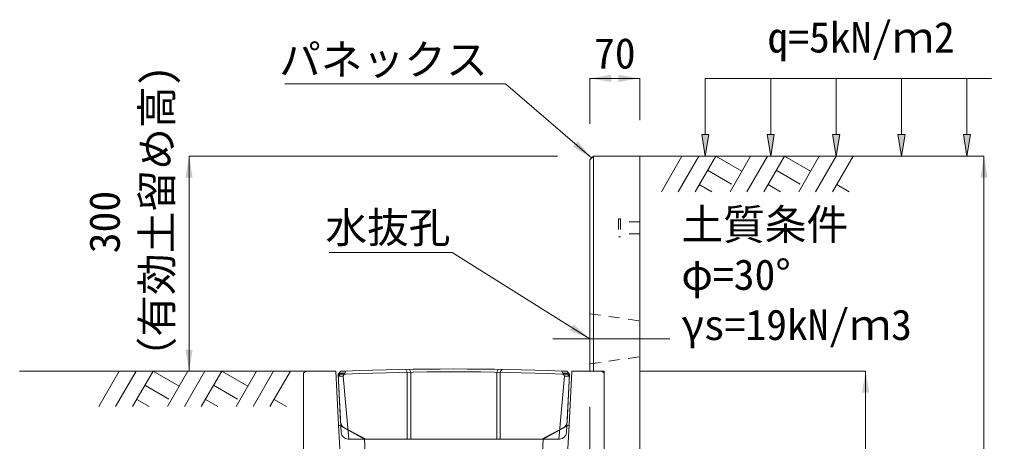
# Model space of a CAD drawing. Units: millimetres at full size. Extents: x 187207 to 255567, y 882048 to 905686.
# Drawn here: x 196547 to 197906, y 893967 to 894556 of the extents above; entities that cross this region are included whole.
import ezdxf
from ezdxf.enums import TextEntityAlignment as Align

# ---------------------------------------------------------------- set-up
doc = ezdxf.new("R2010")
doc.units = ezdxf.units.MM
doc.header["$LTSCALE"] = 20
for name, pattern in [('DASHED', [7.5, 6, -1.5]), ('USER1', [28.575, 19.05, -3.175, 3.175, -3.175]), ('USER2', [1.35, 0.75, -0.6])]:
    doc.linetypes.add(name, pattern=pattern)
for name, color, linetype, lineweight in [('0_2', 7, 'Continuous', 20), ('パネックス', 2, 'Continuous', 13), ('寸法線', 7, 'Continuous', 13), ('引出線', 4, 'Continuous', 13), ('箱型U字側溝', 2, 'Continuous', 9), ('ｲﾝｻｰﾄ', 3, 'USER2', 9), ('ﾊｯﾁﾝｸﾞ', 7, 'Continuous', 5)]:
    doc.layers.add(name, color=color, linetype=linetype, lineweight=lineweight)
doc.layers.add('文字', color=7, linetype='Continuous')
doc.styles.add('ＭＳ ゴシック', font='')
doc.styles.get('ＭＳ ゴシック').set_extended_font_data('MS Gothic')

# ---------------------------------------------------------------- blocks, each defined once
blk = doc.blocks.new('filled_arrow')
at = {"color": 0, "linetype": 'Continuous', "lineweight": -2}
blk.add_solid([(7.5, 1.25), (0, 0), (7.5, -1.25)], dxfattribs=at)

msp = doc.modelspace()

# ---------------------------------------------------------------- hatches: boundary and pattern name
at = {"layer": '寸法線'}
for points in [[(197510.79, 894395.37), (197505.79, 894365.37), (197500.79, 894395.37)], [(197602.2, 894395.37), (197597.2, 894365.37), (197592.2, 894395.37)], [(197693.61, 894395.37), (197688.61, 894365.37), (197683.61, 894395.37)], [(197785.03, 894395.37), (197780.03, 894365.37), (197775.03, 894395.37)], [(197876.44, 894395.37), (197871.44, 894365.37), (197866.44, 894395.37)]]:
    msp.add_hatch(color=256, dxfattribs=at).paths.add_polyline_path(points)

# ---------------------------------------------------------------- linework, layer by layer
at = {"layer": '0_2'}
for p, q in [((197414.37, 894365.37), (197814.37, 894365.37)), ((196947.37, 894065.37), (196547.37, 894065.37))]:
    msp.add_line(p, q, dxfattribs=at)
at = {"layer": 'パネックス'}
for p, q in [((197349.37, 894365.37), (197344.37, 894360.37)), ((197344.37, 894065.37), (197344.37, 894360.37)), ((197349.37, 894365.37), (197414.37, 894365.37)), ((197414.37, 894365.37), (197414.37, 893390.37)), ((197344.37, 894065.37), (197344.37, 894110.37)), ((197364.37, 894065.37), (197344.37, 894065.37)), ((197364.37, 893390.37), (197364.37, 894065.37))]:
    msp.add_line(p, q, dxfattribs=at)
at = {"layer": 'パネックス', "lineweight": 5}
msp.add_line((197349.37, 894365.37), (197349.37, 894065.37), dxfattribs=at)
at = {"layer": 'パネックス', "linetype": 'USER2', "lineweight": 9}
for p, q in [((197344.37, 894145.37), (197414.37, 894135.37)), ((197344.37, 894075.37), (197414.37, 894085.37))]:
    msp.add_line(p, q, dxfattribs=at)
at = {"layer": '寸法線'}
for p, q in [((197344.37, 894473.92), (197414.37, 894473.92)), ((197344.37, 894410.37), (197344.37, 894473.92)), ((197414.37, 894415.37), (197414.37, 894473.92)), ((196784.37, 894065.37), (196784.37, 894365.37)), ((197299.37, 894365.37), (196784.37, 894365.37)), ((197464.37, 894365.37), (197895.22, 894365.37)), ((197895.22, 893390.37), (197895.22, 894365.37)), ((196897.37, 894065.37), (196784.37, 894065.37)), ((197414.37, 894065.37), (197729.81, 894065.37)), ((197729.81, 894065.37), (197729.81, 893390.37)), ((197344.37, 894015.37), (197344.37, 893907.78)), ((197364.37, 894015.37), (197364.37, 893907.78))]:
    msp.add_line(p, q, dxfattribs=at)
at = {"layer": '寸法線', "lineweight": 9}
for p, q in [((197905.79, 894473.92), (197505.79, 894473.92)), ((197505.79, 894395.37), (197505.79, 894473.92)), ((197597.2, 894395.37), (197597.2, 894473.92)), ((197688.61, 894395.37), (197688.61, 894473.92)), ((197780.03, 894395.37), (197780.03, 894473.92)), ((197871.44, 894395.37), (197871.44, 894473.92))]:
    msp.add_line(p, q, dxfattribs=at)
at = {"layer": '寸法線', "linetype": 'USER1', "lineweight": 9}
msp.add_line((197292.52, 894110.37), (197456.23, 894110.37), dxfattribs=at)
at = {"layer": '寸法線', "lineweight": 9}
for points in [[(197510.79, 894395.37), (197505.79, 894365.37), (197500.79, 894395.37)], [(197602.2, 894395.37), (197597.2, 894365.37), (197592.2, 894395.37)], [(197693.61, 894395.37), (197688.61, 894365.37), (197683.61, 894395.37)], [(197785.03, 894395.37), (197780.03, 894365.37), (197775.03, 894395.37)], [(197876.44, 894395.37), (197871.44, 894365.37), (197866.44, 894395.37)]]:
    msp.add_lwpolyline(points, close=True, dxfattribs=at)
at = {"layer": '引出線'}
for points in [[(197346.87, 894362.87), (197226.66, 894466.33), (196918.41, 894466.33)], [(197344.37, 894110.37), (197151.91, 894230.7), (196980.17, 894230.7)]]:
    msp.add_lwpolyline(points, dxfattribs=at)
at = {"layer": '箱型U字側溝'}
for p, q in [((196992.58, 894061.23), (197003.44, 894061.23)), ((197305.28, 894061.23), (197316.15, 894061.23))]:
    msp.add_line(p, q, dxfattribs=at)
at = {"layer": '箱型U字側溝', "lineweight": 18}
msp.add_line((197006.91, 893970.23), (197301.81, 893970.23), dxfattribs=at)
at = {"layer": '箱型U字側溝', "lineweight": 13}
for points in [[(197029.37, 893970.37), (196993.37, 893990.37), (196989.37, 894065.37), (196947.37, 894065.37), (196944.37, 894062.37), (196944.37, 893410.37), (196964.37, 893390.37), (197344.37, 893390.37), (197364.37, 893410.37), (197364.37, 894062.37), (197361.37, 894065.37), (197319.37, 894065.37), (197315.37, 893990.37), (197279.37, 893970.37), (197277.37, 893930.37), (197304.37, 893865.37), (197291.2, 893518.47)], [(197017.55, 893518.47), (197004.37, 893865.37), (197031.37, 893930.37), (197029.37, 893970.37)]]:
    msp.add_lwpolyline(points, dxfattribs=at)
at = {"layer": '箱型U字側溝', "lineweight": 18}
for points in [[(196996.15, 893994.19), (196992.58, 894061.23), (196996.36, 894065.23)], [(197003.36, 894065.23), (196996.36, 894065.23), (196992.58, 894061.23), (196996.92, 893979.69)], [(197311.8, 893979.69), (197316.15, 894061.23), (197312.36, 894065.23), (197305.36, 894065.23)], [(197312.36, 894065.23), (197316.15, 894061.23), (197312.57, 893994.19)], [(197307.24, 893985.87), (197277.46, 893970.23), (197031.27, 893970.23), (197001.49, 893985.87)]]:
    msp.add_lwpolyline(points, dxfattribs=at)
at = {"layer": '箱型U字側溝', "color": 5}
for points in [[(196996.36, 894062.32), (197001.74, 894062.23), (196999.58, 894058.23), (196992.73, 894058.34)], [(197312.36, 894062.32), (197306.98, 894062.23), (197309.15, 894058.23), (197315.99, 894058.34)]]:
    msp.add_lwpolyline(points, close=True, dxfattribs=at)
at = {"layer": '箱型U字側溝', "color": 5, "linetype": 'DASHED'}
for points in [[(197007.43, 893970.23), (196999.58, 894058.23), (197003.36, 894065.23)], [(197301.3, 893970.23), (197309.15, 894058.23), (197305.36, 894065.23)]]:
    msp.add_lwpolyline(points, dxfattribs=at)
at = {"layer": '箱型U字側溝'}
for points in [[(197087.3, 894067.64), (197089.36, 894063.67), (197089.36, 893970.23)], [(197094.36, 893970.23), (197094.36, 894063.75), (197092.3, 894067.72)], [(197214.36, 893970.23), (197214.36, 894063.75), (197216.42, 894067.72)], [(197219.36, 893970.23), (197219.36, 894063.67), (197221.42, 894067.64)]]:
    msp.add_lwpolyline(points, dxfattribs=at)
at = {"layer": '箱型U字側溝', "linetype": 'DASHED', "lineweight": 13}
for points in [[(197031.37, 893930.37), (196996.04, 893940.37), (196993.37, 893990.37)], [(197277.37, 893930.37), (197312.71, 893940.37), (197315.37, 893990.37)]]:
    msp.add_lwpolyline(points, dxfattribs=at)
at = {"layer": '箱型U字側溝', "lineweight": 18}
for centre, radius, start, end in [((197154.36, 890266.56), 3801.67, 87.72365, 92.27635), ((197006.14, 893994.72), 10, 183.05288, 242.29297), ((197302.59, 893994.72), 10, 297.70703, 356.94712), ((197006.91, 893980.23), 10, 183.05288, 270), ((197301.81, 893980.23), 10, 270, 356.94712)]:
    msp.add_arc(centre, radius, start, end, dxfattribs=at)
at = {"layer": '箱型U字側溝'}
msp.add_arc((197154.36, 890266.56), 3797.67, 87.72245, 92.27755, dxfattribs=at)
at = {"layer": 'ｲﾝｻｰﾄ'}
for p, q in [((197387.37, 894277.87), (197384.37, 894277.87)), ((197384.37, 894277.87), (197384.37, 894252.87)), ((197387.37, 894277.87), (197387.37, 894252.87)), ((197414.37, 894273.87), (197387.37, 894273.87)), ((197414.37, 894273.87), (197414.37, 894256.87)), ((197387.37, 894252.87), (197384.37, 894252.87)), ((197414.37, 894256.87), (197387.37, 894256.87))]:
    msp.add_line(p, q, dxfattribs=at)
at = {"layer": 'ﾊｯﾁﾝｸﾞ', "lineweight": 9}
for p, q in [((197473.02, 894365.36), (197444.37, 894315.74)), ((197496.64, 894365.36), (197467.99, 894315.74)), ((197520.27, 894365.36), (197491.62, 894315.74)), ((197520.27, 894365.36), (197556.83, 894344.25)), ((197569.02, 894365.36), (197540.37, 894315.74)), ((197592.64, 894365.36), (197563.99, 894315.74)), ((197616.27, 894365.36), (197587.62, 894315.74)), ((197616.27, 894365.36), (197652.83, 894344.25)), ((197665.02, 894365.36), (197636.37, 894315.74)), ((197688.64, 894365.36), (197659.99, 894315.74)), ((197712.26, 894365.36), (197683.62, 894315.74)), ((197508.84, 894345.58), (197542.26, 894326.29)), ((197604.84, 894345.58), (197638.26, 894326.29)), ((197497.42, 894325.79), (197514.84, 894315.74)), ((197593.42, 894325.79), (197610.84, 894315.74)), ((197689.42, 894325.79), (197706.83, 894315.74)), ((196686.81, 894065.37), (196658.17, 894015.75)), ((196710.44, 894065.37), (196681.79, 894015.75)), ((196734.06, 894065.37), (196705.41, 894015.75)), ((196734.06, 894065.37), (196770.63, 894044.26)), ((196782.81, 894065.37), (196754.17, 894015.75)), ((196806.44, 894065.37), (196777.79, 894015.75)), ((196830.06, 894065.37), (196801.41, 894015.75)), ((196830.06, 894065.37), (196866.62, 894044.26)), ((196878.81, 894065.37), (196850.16, 894015.75)), ((196902.43, 894065.37), (196873.79, 894015.75)), ((196926.06, 894065.37), (196897.41, 894015.75)), ((196722.64, 894045.59), (196756.05, 894026.3)), ((196818.63, 894045.59), (196852.05, 894026.3)), ((196711.21, 894025.8), (196728.63, 894015.75)), ((196807.21, 894025.8), (196824.63, 894015.75)), ((196903.21, 894025.8), (196920.63, 894015.75))]:
    msp.add_line(p, q, dxfattribs=at)

# ---------------------------------------------------------------- block references
at = {"layer": '寸法線', "xscale": 4, "yscale": 4}
msp.add_blockref('filled_arrow', (197344.37, 894473.92), dxfattribs=at)
for p, rotation in [((197414.37, 894473.92), 180), ((196784.37, 894365.37), 270), ((197895.22, 894365.37), 270), ((196784.37, 894065.37), 90), ((197729.81, 894065.37), 270)]:
    msp.add_blockref('filled_arrow', p, dxfattribs=dict(at, rotation=rotation))
at = {"layer": '引出線', "xscale": 4, "yscale": 4}
for p, rotation in [((197346.87, 894362.87), 139.3), ((197344.37, 894110.37), 148)]:
    msp.add_blockref('filled_arrow', p, dxfattribs=dict(at, rotation=rotation))

# ---------------------------------------------------------------- texts
at = {"layer": '寸法線', "style": 'ＭＳ ゴシック'}
msp.add_text('70', height=42.72, dxfattribs=at).set_placement((197379.37, 894508.92), align=Align.MIDDLE_CENTER)
for s, p in [('（有効土留め高)', (196773.58, 894054.96)), ('300', (196700.45, 894229.78))]:
    msp.add_text(s, height=42.72, rotation=90, dxfattribs=at).set_placement(p, align=Align.BOTTOM_LEFT)
for s, p in [('土質条件', (197472.34, 894291.38)), ('φ=30°', (197472.34, 894221.38)), ('γs=19kN/ｍ3', (197472.34, 894151.38))]:
    msp.add_text(s, height=42.72, dxfattribs=at).set_placement(p, align=Align.TOP_LEFT)
at = {"layer": '引出線', "style": 'ＭＳ ゴシック'}
for s, p in [('パネックス', (197201.66, 894521.47)), ('水抜孔', (197149.66, 894286.99))]:
    msp.add_text(s, height=42.72, dxfattribs=at).set_placement(p, align=Align.TOP_RIGHT)
at = {"layer": '文字', "style": 'ＭＳ ゴシック'}
msp.add_text('q=5kN/ｍ2', height=42.72, dxfattribs=at).set_placement((197592.67, 894497.19), align=Align.BOTTOM_LEFT)

doc.saveas('drawing.dxf')
